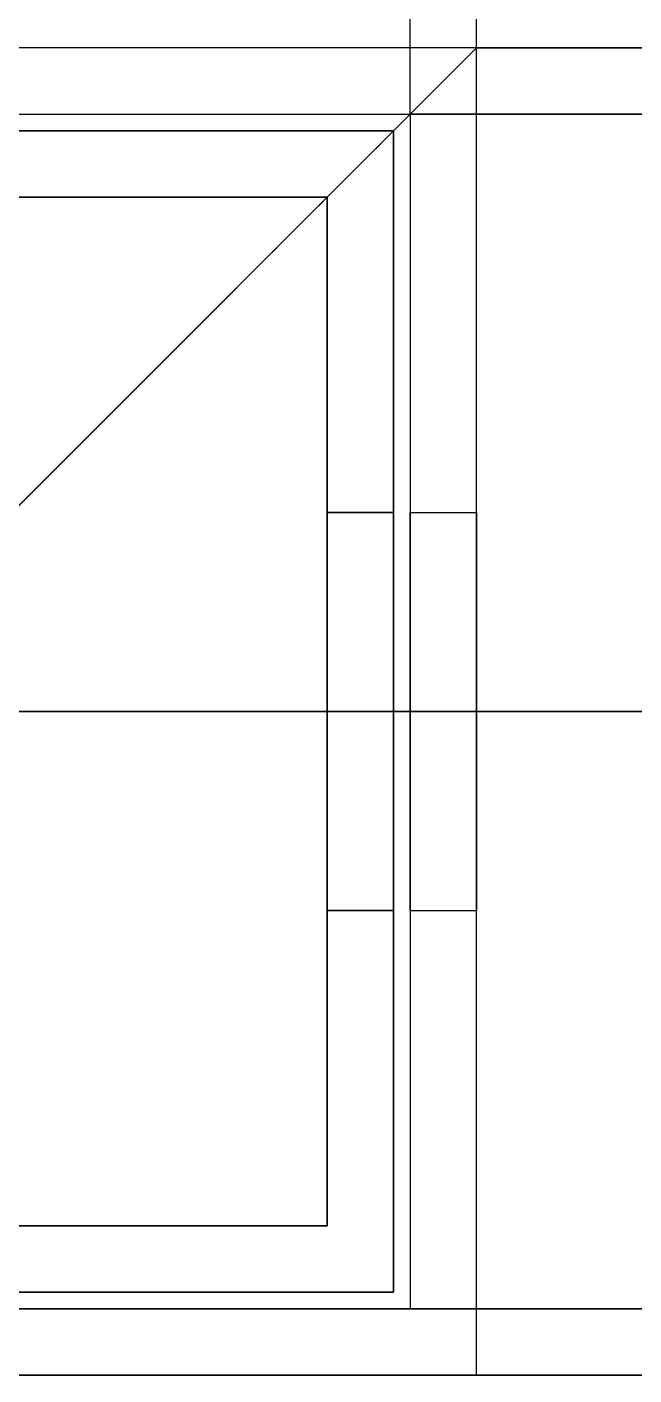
# Model space of a CAD drawing. Header units: millimetres. Extents: x -5956 to -4640, y -5088 to -3772.
# Drawn here: x -5929.66 to -5911.36, y -5087.89 to -5047.26 of the extents above; entities that cross this region are included whole.
import ezdxf

# ---------------------------------------------------------------- set-up
doc = ezdxf.new("R2010")
doc.units = ezdxf.units.MM
doc.header["$MEASUREMENT"] = 0
doc.layers.add('staal', color=5, linetype='Continuous', true_color=0x0000ff)

msp = doc.modelspace()

# ---------------------------------------------------------------- linework, layer by layer
at = {"layer": 'staal'}
for p, q in [((-5956.11, -5087.894, 1621.01), (-5916.11, -5047.894, 1621.01)), ((-5916.11, -5047.894, 1646.01), (-5918.11, -5049.894, 1646.01)), ((-5920.61, -5061.894, 1490.51), (-5918.61, -5061.894, 1490.51)), ((-5920.61, -5061.894, 1565.51), (-5918.61, -5061.894, 1565.51)), ((-5920.61, -5061.894, 1791.51), (-5918.61, -5061.894, 1791.51)), ((-5920.61, -5061.894, 1716.51), (-5918.61, -5061.894, 1716.51)), ((-5918.61, -5061.894, -254.313), (-5920.61, -5061.894, -254.313)), ((-5918.61, -5061.894, -329.313), (-5920.61, -5061.894, -329.313)), ((-5918.11, -5061.894, 1145.5), (-5916.11, -5061.894, 1145.5)), ((-5918.11, -5061.894, 1220.5), (-5916.11, -5061.894, 1220.5)), ((-5918.11, -5061.894, 995.5), (-5916.11, -5061.894, 995.5)), ((-5918.11, -5061.894, 1070.5), (-5916.11, -5061.894, 1070.5)), ((-5918.11, -5061.894, 845.5), (-5916.11, -5061.894, 845.5)), ((-5918.11, -5061.894, 920.5), (-5916.11, -5061.894, 920.5)), ((-5918.11, -5061.894, 770.5), (-5916.11, -5061.894, 770.5)), ((-5918.11, -5061.894, 695.5), (-5916.11, -5061.894, 695.5)), ((-5918.11, -5061.894, 95.5), (-5916.11, -5061.894, 95.5)), ((-5918.11, -5061.894, 170.5), (-5916.11, -5061.894, 170.5)), ((-5918.11, -5061.894, 320.5), (-5916.11, -5061.894, 320.5)), ((-5918.11, -5061.894, 245.5), (-5916.11, -5061.894, 245.5)), ((-5918.11, -5061.894, 470.5), (-5916.11, -5061.894, 470.5)), ((-5918.11, -5061.894, 395.5), (-5916.11, -5061.894, 395.5)), ((-5918.11, -5061.894, 620.5), (-5916.11, -5061.894, 620.5)), ((-5918.11, -5061.894, 545.5), (-5916.11, -5061.894, 545.5)), ((-5920.61, -5067.894, 1621.01), (-5918.61, -5067.894, 1621.01)), ((-5920.61, -5067.894, 1453.01), (-5918.61, -5067.894, 1453.01)), ((-5920.61, -5067.894, 1484.51), (-5918.61, -5067.894, 1484.51)), ((-5920.61, -5067.894, 1496.51), (-5918.61, -5067.894, 1496.51)), ((-5920.61, -5067.894, 1559.51), (-5918.61, -5067.894, 1559.51)), ((-5920.61, -5067.894, 1571.51), (-5918.61, -5067.894, 1571.51)), ((-5920.61, -5067.894, 1661.01), (-5918.61, -5067.894, 1661.01)), ((-5920.61, -5067.894, 1829.01), (-5918.61, -5067.894, 1829.01)), ((-5920.61, -5067.894, 1797.51), (-5918.61, -5067.894, 1797.51)), ((-5920.61, -5067.894, 1785.51), (-5918.61, -5067.894, 1785.51)), ((-5920.61, -5067.894, 1722.51), (-5918.61, -5067.894, 1722.51)), ((-5920.61, -5067.894, 1710.51), (-5918.61, -5067.894, 1710.51)), ((-5918.61, -5067.894, -384.813), (-5920.61, -5067.894, -384.813)), ((-5918.61, -5067.894, -216.813), (-5920.61, -5067.894, -216.813)), ((-5918.61, -5067.894, -248.313), (-5920.61, -5067.894, -248.313)), ((-5918.61, -5067.894, -260.313), (-5920.61, -5067.894, -260.313)), ((-5918.61, -5067.894, -323.313), (-5920.61, -5067.894, -323.313)), ((-5918.61, -5067.894, -335.313), (-5920.61, -5067.894, -335.313)), ((-5916.11, -5067.894, 40), (-5918.11, -5067.894, 40)), ((-5916.11, -5067.894, 1276), (-5918.11, -5067.894, 1276)), ((-5918.11, -5067.894, 1139.5), (-5916.11, -5067.894, 1139.5)), ((-5918.11, -5067.894, 1151.5), (-5916.11, -5067.894, 1151.5)), ((-5918.11, -5067.894, 1214.5), (-5916.11, -5067.894, 1214.5)), ((-5918.11, -5067.894, 1226.5), (-5916.11, -5067.894, 1226.5)), ((-5918.11, -5067.894, 989.5), (-5916.11, -5067.894, 989.5)), ((-5918.11, -5067.894, 1001.5), (-5916.11, -5067.894, 1001.5)), ((-5918.11, -5067.894, 1064.5), (-5916.11, -5067.894, 1064.5)), ((-5918.11, -5067.894, 1076.5), (-5916.11, -5067.894, 1076.5)), ((-5918.11, -5067.894, 839.5), (-5916.11, -5067.894, 839.5)), ((-5918.11, -5067.894, 851.5), (-5916.11, -5067.894, 851.5)), ((-5918.11, -5067.894, 914.5), (-5916.11, -5067.894, 914.5)), ((-5918.11, -5067.894, 926.5), (-5916.11, -5067.894, 926.5)), ((-5918.11, -5067.894, 764.5), (-5916.11, -5067.894, 764.5)), ((-5918.11, -5067.894, 776.5), (-5916.11, -5067.894, 776.5)), ((-5918.11, -5067.894, 689.5), (-5916.11, -5067.894, 689.5)), ((-5918.11, -5067.894, 701.5), (-5916.11, -5067.894, 701.5)), ((-5918.11, -5067.894, 89.5), (-5916.11, -5067.894, 89.5)), ((-5918.11, -5067.894, 101.5), (-5916.11, -5067.894, 101.5)), ((-5918.11, -5067.894, 164.5), (-5916.11, -5067.894, 164.5)), ((-5918.11, -5067.894, 176.5), (-5916.11, -5067.894, 176.5)), ((-5918.11, -5067.894, 314.5), (-5916.11, -5067.894, 314.5)), ((-5918.11, -5067.894, 326.5), (-5916.11, -5067.894, 326.5)), ((-5918.11, -5067.894, 239.5), (-5916.11, -5067.894, 239.5)), ((-5918.11, -5067.894, 251.5), (-5916.11, -5067.894, 251.5)), ((-5918.11, -5067.894, 464.5), (-5916.11, -5067.894, 464.5)), ((-5918.11, -5067.894, 476.5), (-5916.11, -5067.894, 476.5)), ((-5918.11, -5067.894, 389.5), (-5916.11, -5067.894, 389.5)), ((-5918.11, -5067.894, 401.5), (-5916.11, -5067.894, 401.5)), ((-5918.11, -5067.894, 614.5), (-5916.11, -5067.894, 614.5)), ((-5918.11, -5067.894, 626.5), (-5916.11, -5067.894, 626.5)), ((-5918.11, -5067.894, 539.5), (-5916.11, -5067.894, 539.5)), ((-5918.11, -5067.894, 551.5), (-5916.11, -5067.894, 551.5)), ((-5920.61, -5073.894, 1490.51), (-5918.61, -5073.894, 1490.51)), ((-5920.61, -5073.894, 1565.51), (-5918.61, -5073.894, 1565.51)), ((-5920.61, -5073.894, 1791.51), (-5918.61, -5073.894, 1791.51)), ((-5920.61, -5073.894, 1716.51), (-5918.61, -5073.894, 1716.51)), ((-5918.61, -5073.894, -254.313), (-5920.61, -5073.894, -254.313)), ((-5918.61, -5073.894, -329.313), (-5920.61, -5073.894, -329.313)), ((-5918.11, -5073.894, 1145.5), (-5916.11, -5073.894, 1145.5)), ((-5918.11, -5073.894, 1220.5), (-5916.11, -5073.894, 1220.5)), ((-5918.11, -5073.894, 995.5), (-5916.11, -5073.894, 995.5)), ((-5918.11, -5073.894, 1070.5), (-5916.11, -5073.894, 1070.5)), ((-5918.11, -5073.894, 845.5), (-5916.11, -5073.894, 845.5)), ((-5918.11, -5073.894, 920.5), (-5916.11, -5073.894, 920.5)), ((-5918.11, -5073.894, 770.5), (-5916.11, -5073.894, 770.5)), ((-5918.11, -5073.894, 695.5), (-5916.11, -5073.894, 695.5)), ((-5918.11, -5073.894, 95.5), (-5916.11, -5073.894, 95.5)), ((-5918.11, -5073.894, 170.5), (-5916.11, -5073.894, 170.5)), ((-5918.11, -5073.894, 320.5), (-5916.11, -5073.894, 320.5)), ((-5918.11, -5073.894, 245.5), (-5916.11, -5073.894, 245.5)), ((-5918.11, -5073.894, 470.5), (-5916.11, -5073.894, 470.5)), ((-5918.11, -5073.894, 395.5), (-5916.11, -5073.894, 395.5)), ((-5918.11, -5073.894, 620.5), (-5916.11, -5073.894, 620.5)), ((-5918.11, -5073.894, 545.5), (-5916.11, -5073.894, 545.5))]:
    msp.add_line(p, q, dxfattribs=at)
for points in [[(-4640.11, -5087.894), (-5956.11, -5087.894), (-5956.11, -3771.894), (-4640.11, -3771.894)], [(-4680.11, -5047.894), (-5916.11, -5047.894), (-5916.11, -3811.894), (-4680.11, -3811.894)]]:
    msp.add_lwpolyline(points, close=True, dxfattribs=at)
at = {"layer": 'staal', "extrusion": (0, 1, 0)}
for points in [[(5916.11, -424.813), (5956.11, -424.813), (5956.11, -384.813), (5916.11, -384.813)], [(5918.11, -422.813), (5954.11, -422.813), (5954.11, -386.813), (5918.11, -386.813)]]:
    msp.add_lwpolyline(points, close=True, dxfattribs=at)
at = {"layer": 'staal'}
for points in [[(-5918.11, -5049.894, 1659.01), (-5918.11, -4429.894, 1659.01), (-5918.11, -3809.894, 1659.01)], [(-5918.11, -5049.894, 1623.01), (-5918.11, -4429.894, 1623.01), (-5918.11, -3809.894, 1623.01)], [(-5918.11, -5049.894, -386.813), (-5918.11, -4429.894, -386.813), (-5918.11, -3809.894, -386.813)], [(-5918.11, -5049.894, -422.813), (-5918.11, -4429.894, -422.813), (-5918.11, -3809.894, -422.813)], [(-5916.11, -5047.894, 1621.01), (-5916.11, -4429.894, 1621.01), (-5916.11, -3811.894, 1621.01)], [(-5916.11, -5047.894, 1661.01), (-5916.11, -4429.894, 1661.01), (-5916.11, -3811.894, 1661.01)], [(-5916.11, -5047.894, -424.813), (-5916.11, -4429.894, -424.813), (-5916.11, -3811.894, -424.813)], [(-5916.11, -5047.894, -384.813), (-5916.11, -4429.894, -384.813), (-5916.11, -3811.894, -384.813)], [(-5918.11, -5049.894, 1641.01), (-5918.11, -5024.144, 1641.01), (-5918.11, -4998.394, 1641.01)], [(-5918.11, -5049.894, -404.813), (-5918.11, -5024.144, -404.813), (-5918.11, -4998.394, -404.813)], [(-5916.11, -5047.894, 1641.01), (-5916.11, -5023.144, 1641.01), (-5916.11, -4998.394, 1641.01)], [(-5916.11, -5047.894, -404.813), (-5916.11, -5023.144, -404.813), (-5916.11, -4998.394, -404.813)], [(-5956.11, -5087.894, 1661.01), (-5936.11, -5067.894, 1661.01), (-5916.11, -5047.894, 1661.01)], [(-5956.11, -5087.894, 1621.01), (-5936.11, -5067.894, 1621.01), (-5916.11, -5047.894, 1621.01)], [(-5916.11, -5047.894, 1661.01), (-5936.11, -5067.894, 1661.01), (-5956.11, -5087.894, 1661.01)], [(-5956.11, -5087.894, -424.813), (-5936.11, -5067.894, -424.813), (-5916.11, -5047.894, -424.813)], [(-5916.11, -5047.894, -384.813), (-5936.11, -5067.894, -384.813), (-5956.11, -5087.894, -384.813)], [(-5956.11, -5087.894, -424.813), (-5936.11, -5067.894, -424.813), (-5916.11, -5047.894, -424.813)], [(-5916.11, -5047.894, -384.813), (-5936.11, -5067.894, -384.813), (-5956.11, -5087.894, -384.813)], [(-5916.11, -5047.894, 40), (-5936.11, -5047.894, 40), (-5956.11, -5047.894, 40)], [(-5916.11, -5047.894, 1276), (-5936.11, -5047.894, 1276), (-5956.11, -5047.894, 1276)], [(-5916.11, -5047.894, 658), (-5936.11, -5047.894, 658), (-5956.11, -5047.894, 658)], [(-5918.11, -5049.894, 1646.01), (-5917.11, -5048.894, 1646.01), (-5916.11, -5047.894, 1646.01)], [(-5918.11, -5049.894, -399.813), (-5917.11, -5048.894, -399.813), (-5916.11, -5047.894, -399.813)], [(-5918.11, -5049.894, -399.813), (-5917.11, -5048.894, -399.813), (-5916.11, -5047.894, -399.813)], [(-5916.11, -5047.894, 1621.01), (-5916.11, -5047.894, 1641.01), (-5916.11, -5047.894, 1661.01)], [(-4680.11, -5047.894, 1621.01), (-5298.11, -5047.894, 1621.01), (-5916.11, -5047.894, 1621.01)], [(-4680.11, -5047.894, 1661.01), (-5298.11, -5047.894, 1661.01), (-5916.11, -5047.894, 1661.01)], [(-5866.61, -5047.894, 1641.01), (-5891.36, -5047.894, 1641.01), (-5916.11, -5047.894, 1641.01)], [(-5916.11, -5047.894, 1621.01), (-5916.11, -5047.894, 1641.01), (-5916.11, -5047.894, 1661.01)], [(-5916.11, -5047.894, -424.813), (-5916.11, -5047.894, -404.813), (-5916.11, -5047.894, -384.813)], [(-5916.11, -5047.894, -424.813), (-5298.11, -5047.894, -424.813), (-4680.11, -5047.894, -424.813)], [(-5916.11, -5047.894, -384.813), (-5298.11, -5047.894, -384.813), (-4680.11, -5047.894, -384.813)], [(-5916.11, -5047.894, -404.813), (-5891.36, -5047.894, -404.813), (-5866.61, -5047.894, -404.813)], [(-5916.11, -5047.894, -424.813), (-5916.11, -5047.894, -404.813), (-5916.11, -5047.894, -384.813)], [(-5916.11, -5047.894, 40), (-5916.11, -5047.894, 658), (-5916.11, -5047.894, 1276)], [(-5916.11, -5087.894, 40), (-5916.11, -5067.894, 40), (-5916.11, -5047.894, 40)], [(-5916.11, -5087.894, 1276), (-5916.11, -5067.894, 1276), (-5916.11, -5047.894, 1276)], [(-5916.11, -5087.894, 658), (-5916.11, -5067.894, 658), (-5916.11, -5047.894, 658)], [(-5918.11, -5049.894, 1659.01), (-5936.11, -5067.894, 1659.01), (-5954.11, -5085.894, 1659.01)], [(-5954.11, -5085.894, 1623.01), (-5936.11, -5067.894, 1623.01), (-5918.11, -5049.894, 1623.01)], [(-5954.11, -5085.894, 1659.01), (-5936.11, -5067.894, 1659.01), (-5918.11, -5049.894, 1659.01)], [(-5918.11, -5049.894, 1623.01), (-5936.11, -5067.894, 1623.01), (-5954.11, -5085.894, 1623.01)], [(-5954.11, -5085.894, -386.813), (-5936.11, -5067.894, -386.813), (-5918.11, -5049.894, -386.813)], [(-5918.11, -5049.894, -422.813), (-5936.11, -5067.894, -422.813), (-5954.11, -5085.894, -422.813)], [(-5954.11, -5085.894, -386.813), (-5936.11, -5067.894, -386.813), (-5918.11, -5049.894, -386.813)], [(-5918.11, -5049.894, -422.813), (-5936.11, -5067.894, -422.813), (-5954.11, -5085.894, -422.813)], [(-5954.11, -5049.894, 40), (-5936.11, -5049.894, 40), (-5918.11, -5049.894, 40)], [(-5954.11, -5049.894, 1276), (-5936.11, -5049.894, 1276), (-5918.11, -5049.894, 1276)], [(-5954.11, -5049.894, 658), (-5936.11, -5049.894, 658), (-5918.11, -5049.894, 658)], [(-5918.11, -5049.894, 1623.01), (-5918.11, -5049.894, 1641.01), (-5918.11, -5049.894, 1659.01)], [(-4678.11, -5049.894, 1659.01), (-5298.11, -5049.894, 1659.01), (-5918.11, -5049.894, 1659.01)], [(-4678.11, -5049.894, 1623.01), (-5298.11, -5049.894, 1623.01), (-5918.11, -5049.894, 1623.01)], [(-5866.61, -5049.894, 1641.01), (-5892.36, -5049.894, 1641.01), (-5918.11, -5049.894, 1641.01)], [(-5918.11, -5049.894, 1659.01), (-5918.11, -5049.894, 1641.01), (-5918.11, -5049.894, 1623.01)], [(-5918.11, -5049.894, -386.813), (-5918.11, -5049.894, -404.813), (-5918.11, -5049.894, -422.813)], [(-5918.11, -5049.894, -386.813), (-5298.11, -5049.894, -386.813), (-4678.11, -5049.894, -386.813)], [(-5918.11, -5049.894, -422.813), (-5298.11, -5049.894, -422.813), (-4678.11, -5049.894, -422.813)], [(-5918.11, -5049.894, -404.813), (-5892.36, -5049.894, -404.813), (-5866.61, -5049.894, -404.813)], [(-5918.11, -5049.894, -386.813), (-5918.11, -5049.894, -404.813), (-5918.11, -5049.894, -422.813)], [(-5918.11, -5049.894, 40), (-5918.11, -5067.894, 40), (-5918.11, -5085.894, 40)], [(-5918.11, -5049.894, 1276), (-5918.11, -5067.894, 1276), (-5918.11, -5085.894, 1276)], [(-5918.11, -5049.894, 40), (-5918.11, -5049.894, 658), (-5918.11, -5049.894, 1276)], [(-5918.11, -5049.894, 658), (-5918.11, -5067.894, 658), (-5918.11, -5085.894, 658)], [(-5953.61, -5050.394, 1621.01), (-5936.11, -5050.394, 1621.01), (-5918.61, -5050.394, 1621.01)], [(-5953.61, -5050.394, 1453.01), (-5936.11, -5050.394, 1453.01), (-5918.61, -5050.394, 1453.01)], [(-5953.61, -5050.394, 1537.01), (-5936.11, -5050.394, 1537.01), (-5918.61, -5050.394, 1537.01)], [(-5953.61, -5050.394, 1661.01), (-5936.11, -5050.394, 1661.01), (-5918.61, -5050.394, 1661.01)], [(-5953.61, -5050.394, 1829.01), (-5936.11, -5050.394, 1829.01), (-5918.61, -5050.394, 1829.01)], [(-5953.61, -5050.394, 1745.01), (-5936.11, -5050.394, 1745.01), (-5918.61, -5050.394, 1745.01)], [(-5918.61, -5050.394, -384.813), (-5936.11, -5050.394, -384.813), (-5953.61, -5050.394, -384.813)], [(-5918.61, -5050.394, -216.813), (-5936.11, -5050.394, -216.813), (-5953.61, -5050.394, -216.813)], [(-5918.61, -5050.394, -300.813), (-5936.11, -5050.394, -300.813), (-5953.61, -5050.394, -300.813)], [(-5918.61, -5050.394, 1621.01), (-5918.61, -5050.394, 1537.01), (-5918.61, -5050.394, 1453.01)], [(-5918.61, -5050.394, 1621.01), (-5918.61, -5067.894, 1621.01), (-5918.61, -5085.394, 1621.01)], [(-5918.61, -5050.394, 1453.01), (-5918.61, -5067.894, 1453.01), (-5918.61, -5085.394, 1453.01)], [(-5918.61, -5050.394, 1537.01), (-5918.61, -5067.894, 1537.01), (-5918.61, -5085.394, 1537.01)], [(-5918.61, -5050.394, 1661.01), (-5918.61, -5050.394, 1745.01), (-5918.61, -5050.394, 1829.01)], [(-5918.61, -5050.394, 1661.01), (-5918.61, -5067.894, 1661.01), (-5918.61, -5085.394, 1661.01)], [(-5918.61, -5050.394, 1829.01), (-5918.61, -5067.894, 1829.01), (-5918.61, -5085.394, 1829.01)], [(-5918.61, -5050.394, 1745.01), (-5918.61, -5067.894, 1745.01), (-5918.61, -5085.394, 1745.01)], [(-5918.61, -5050.394, -384.813), (-5918.61, -5050.394, -300.813), (-5918.61, -5050.394, -216.813)], [(-5918.61, -5085.394, -384.813), (-5918.61, -5067.894, -384.813), (-5918.61, -5050.394, -384.813)], [(-5918.61, -5085.394, -216.813), (-5918.61, -5067.894, -216.813), (-5918.61, -5050.394, -216.813)], [(-5918.61, -5085.394, -300.813), (-5918.61, -5067.894, -300.813), (-5918.61, -5050.394, -300.813)], [(-5920.61, -5052.394, 1621.01), (-5936.11, -5052.394, 1621.01), (-5951.61, -5052.394, 1621.01)], [(-5920.61, -5052.394, 1453.01), (-5936.11, -5052.394, 1453.01), (-5951.61, -5052.394, 1453.01)], [(-5920.61, -5052.394, 1537.01), (-5936.11, -5052.394, 1537.01), (-5951.61, -5052.394, 1537.01)], [(-5920.61, -5052.394, 1661.01), (-5936.11, -5052.394, 1661.01), (-5951.61, -5052.394, 1661.01)], [(-5920.61, -5052.394, 1829.01), (-5936.11, -5052.394, 1829.01), (-5951.61, -5052.394, 1829.01)], [(-5920.61, -5052.394, 1745.01), (-5936.11, -5052.394, 1745.01), (-5951.61, -5052.394, 1745.01)], [(-5951.61, -5052.394, -384.813), (-5936.11, -5052.394, -384.813), (-5920.61, -5052.394, -384.813)], [(-5951.61, -5052.394, -216.813), (-5936.11, -5052.394, -216.813), (-5920.61, -5052.394, -216.813)], [(-5951.61, -5052.394, -300.813), (-5936.11, -5052.394, -300.813), (-5920.61, -5052.394, -300.813)], [(-5920.61, -5083.394, 1621.01), (-5920.61, -5067.894, 1621.01), (-5920.61, -5052.394, 1621.01)], [(-5920.61, -5052.394, 1621.01), (-5920.61, -5052.394, 1537.01), (-5920.61, -5052.394, 1453.01)], [(-5920.61, -5083.394, 1453.01), (-5920.61, -5067.894, 1453.01), (-5920.61, -5052.394, 1453.01)], [(-5920.61, -5083.394, 1537.01), (-5920.61, -5067.894, 1537.01), (-5920.61, -5052.394, 1537.01)], [(-5920.61, -5083.394, 1661.01), (-5920.61, -5067.894, 1661.01), (-5920.61, -5052.394, 1661.01)], [(-5920.61, -5052.394, 1661.01), (-5920.61, -5052.394, 1745.01), (-5920.61, -5052.394, 1829.01)], [(-5920.61, -5083.394, 1829.01), (-5920.61, -5067.894, 1829.01), (-5920.61, -5052.394, 1829.01)], [(-5920.61, -5083.394, 1745.01), (-5920.61, -5067.894, 1745.01), (-5920.61, -5052.394, 1745.01)], [(-5920.61, -5052.394, -384.813), (-5920.61, -5067.894, -384.813), (-5920.61, -5083.394, -384.813)], [(-5920.61, -5052.394, -216.813), (-5920.61, -5067.894, -216.813), (-5920.61, -5083.394, -216.813)], [(-5920.61, -5052.394, -384.813), (-5920.61, -5052.394, -300.813), (-5920.61, -5052.394, -216.813)], [(-5920.61, -5052.394, -300.813), (-5920.61, -5067.894, -300.813), (-5920.61, -5083.394, -300.813)], [(-5865.61, -5067.894, 1661.01), (-5900.86, -5067.894, 1661.01), (-5936.11, -5067.894, 1661.01)], [(-5865.61, -5067.894, 1659.01), (-5900.86, -5067.894, 1659.01), (-5936.11, -5067.894, 1659.01)], [(-5865.61, -5067.894, 1623.01), (-5900.86, -5067.894, 1623.01), (-5936.11, -5067.894, 1623.01)], [(-5865.61, -5067.894, 1621.01), (-5900.86, -5067.894, 1621.01), (-5936.11, -5067.894, 1621.01)], [(-5936.11, -5067.894, -384.813), (-5900.86, -5067.894, -384.813), (-5865.61, -5067.894, -384.813)], [(-5936.11, -5067.894, -386.813), (-5900.86, -5067.894, -386.813), (-5865.61, -5067.894, -386.813)], [(-5936.11, -5067.894, -422.813), (-5900.86, -5067.894, -422.813), (-5865.61, -5067.894, -422.813)], [(-5936.11, -5067.894, -424.813), (-5900.86, -5067.894, -424.813), (-5865.61, -5067.894, -424.813)], [(-5920.61, -5067.894, 1621.01), (-5920.61, -5067.894, 1596.26), (-5920.61, -5067.894, 1571.51)], [(-5920.61, -5067.894, 1559.51), (-5920.61, -5067.894, 1528.01), (-5920.61, -5067.894, 1496.51)], [(-5920.61, -5067.894, 1484.51), (-5920.61, -5067.894, 1468.76), (-5920.61, -5067.894, 1453.01)], [(-5920.61, -5067.894, 1661.01), (-5920.61, -5067.894, 1685.76), (-5920.61, -5067.894, 1710.51)], [(-5920.61, -5067.894, 1722.51), (-5920.61, -5067.894, 1754.01), (-5920.61, -5067.894, 1785.51)], [(-5920.61, -5067.894, 1797.51), (-5920.61, -5067.894, 1813.26), (-5920.61, -5067.894, 1829.01)], [(-5920.61, -5067.894, -384.813), (-5920.61, -5067.894, -360.063), (-5920.61, -5067.894, -335.313)], [(-5920.61, -5067.894, -323.313), (-5920.61, -5067.894, -291.813), (-5920.61, -5067.894, -260.313)], [(-5920.61, -5067.894, -248.313), (-5920.61, -5067.894, -232.563), (-5920.61, -5067.894, -216.813)], [(-5918.61, -5067.894, 1621.01), (-5918.61, -5067.894, 1596.26), (-5918.61, -5067.894, 1571.51)], [(-5918.61, -5067.894, 1559.51), (-5918.61, -5067.894, 1528.01), (-5918.61, -5067.894, 1496.51)], [(-5918.61, -5067.894, 1484.51), (-5918.61, -5067.894, 1468.76), (-5918.61, -5067.894, 1453.01)], [(-5918.61, -5067.894, 1661.01), (-5918.61, -5067.894, 1685.76), (-5918.61, -5067.894, 1710.51)], [(-5918.61, -5067.894, 1722.51), (-5918.61, -5067.894, 1754.01), (-5918.61, -5067.894, 1785.51)], [(-5918.61, -5067.894, 1797.51), (-5918.61, -5067.894, 1813.26), (-5918.61, -5067.894, 1829.01)], [(-5918.61, -5067.894, -384.813), (-5918.61, -5067.894, -360.063), (-5918.61, -5067.894, -335.313)], [(-5918.61, -5067.894, -323.313), (-5918.61, -5067.894, -291.813), (-5918.61, -5067.894, -260.313)], [(-5918.61, -5067.894, -248.313), (-5918.61, -5067.894, -232.563), (-5918.61, -5067.894, -216.813)], [(-5918.11, -5067.894, 40), (-5918.11, -5067.894, 64.75), (-5918.11, -5067.894, 89.5)], [(-5918.11, -5067.894, 101.5), (-5918.11, -5067.894, 133), (-5918.11, -5067.894, 164.5)], [(-5918.11, -5067.894, 176.5), (-5918.11, -5067.894, 208), (-5918.11, -5067.894, 239.5)], [(-5918.11, -5067.894, 251.5), (-5918.11, -5067.894, 283), (-5918.11, -5067.894, 314.5)], [(-5918.11, -5067.894, 326.5), (-5918.11, -5067.894, 358), (-5918.11, -5067.894, 389.5)], [(-5918.11, -5067.894, 401.5), (-5918.11, -5067.894, 433), (-5918.11, -5067.894, 464.5)], [(-5918.11, -5067.894, 476.5), (-5918.11, -5067.894, 508), (-5918.11, -5067.894, 539.5)], [(-5918.11, -5067.894, 551.5), (-5918.11, -5067.894, 583), (-5918.11, -5067.894, 614.5)], [(-5918.11, -5067.894, 626.5), (-5918.11, -5067.894, 658), (-5918.11, -5067.894, 689.5)], [(-5918.11, -5067.894, 701.5), (-5918.11, -5067.894, 733), (-5918.11, -5067.894, 764.5)], [(-5918.11, -5067.894, 776.5), (-5918.11, -5067.894, 808), (-5918.11, -5067.894, 839.5)], [(-5918.11, -5067.894, 851.5), (-5918.11, -5067.894, 883), (-5918.11, -5067.894, 914.5)], [(-5918.11, -5067.894, 926.5), (-5918.11, -5067.894, 958), (-5918.11, -5067.894, 989.5)], [(-5918.11, -5067.894, 1001.5), (-5918.11, -5067.894, 1033), (-5918.11, -5067.894, 1064.5)], [(-5918.11, -5067.894, 1076.5), (-5918.11, -5067.894, 1108), (-5918.11, -5067.894, 1139.5)], [(-5918.11, -5067.894, 1151.5), (-5918.11, -5067.894, 1183), (-5918.11, -5067.894, 1214.5)], [(-5918.11, -5067.894, 1226.5), (-5918.11, -5067.894, 1251.25), (-5918.11, -5067.894, 1276)], [(-5916.11, -5067.894, 40), (-5916.11, -5067.894, 64.75), (-5916.11, -5067.894, 89.5)], [(-5916.11, -5067.894, 101.5), (-5916.11, -5067.894, 133), (-5916.11, -5067.894, 164.5)], [(-5916.11, -5067.894, 176.5), (-5916.11, -5067.894, 208), (-5916.11, -5067.894, 239.5)], [(-5916.11, -5067.894, 251.5), (-5916.11, -5067.894, 283), (-5916.11, -5067.894, 314.5)], [(-5916.11, -5067.894, 326.5), (-5916.11, -5067.894, 358), (-5916.11, -5067.894, 389.5)], [(-5916.11, -5067.894, 401.5), (-5916.11, -5067.894, 433), (-5916.11, -5067.894, 464.5)], [(-5916.11, -5067.894, 476.5), (-5916.11, -5067.894, 508), (-5916.11, -5067.894, 539.5)], [(-5916.11, -5067.894, 551.5), (-5916.11, -5067.894, 583), (-5916.11, -5067.894, 614.5)], [(-5916.11, -5067.894, 626.5), (-5916.11, -5067.894, 658), (-5916.11, -5067.894, 689.5)], [(-5916.11, -5067.894, 701.5), (-5916.11, -5067.894, 733), (-5916.11, -5067.894, 764.5)], [(-5916.11, -5067.894, 776.5), (-5916.11, -5067.894, 808), (-5916.11, -5067.894, 839.5)], [(-5916.11, -5067.894, 851.5), (-5916.11, -5067.894, 883), (-5916.11, -5067.894, 914.5)], [(-5916.11, -5067.894, 926.5), (-5916.11, -5067.894, 958), (-5916.11, -5067.894, 989.5)], [(-5916.11, -5067.894, 1001.5), (-5916.11, -5067.894, 1033), (-5916.11, -5067.894, 1064.5)], [(-5916.11, -5067.894, 1076.5), (-5916.11, -5067.894, 1108), (-5916.11, -5067.894, 1139.5)], [(-5916.11, -5067.894, 1151.5), (-5916.11, -5067.894, 1183), (-5916.11, -5067.894, 1214.5)], [(-5916.11, -5067.894, 1226.5), (-5916.11, -5067.894, 1251.25), (-5916.11, -5067.894, 1276)], [(-5951.61, -5083.394, 1621.01), (-5936.11, -5083.394, 1621.01), (-5920.61, -5083.394, 1621.01)], [(-5951.61, -5083.394, 1453.01), (-5936.11, -5083.394, 1453.01), (-5920.61, -5083.394, 1453.01)], [(-5951.61, -5083.394, 1537.01), (-5936.11, -5083.394, 1537.01), (-5920.61, -5083.394, 1537.01)], [(-5951.61, -5083.394, 1661.01), (-5936.11, -5083.394, 1661.01), (-5920.61, -5083.394, 1661.01)], [(-5951.61, -5083.394, 1829.01), (-5936.11, -5083.394, 1829.01), (-5920.61, -5083.394, 1829.01)], [(-5951.61, -5083.394, 1745.01), (-5936.11, -5083.394, 1745.01), (-5920.61, -5083.394, 1745.01)], [(-5920.61, -5083.394, -384.813), (-5936.11, -5083.394, -384.813), (-5951.61, -5083.394, -384.813)], [(-5920.61, -5083.394, -216.813), (-5936.11, -5083.394, -216.813), (-5951.61, -5083.394, -216.813)], [(-5920.61, -5083.394, -300.813), (-5936.11, -5083.394, -300.813), (-5951.61, -5083.394, -300.813)], [(-5920.61, -5083.394, 1621.01), (-5920.61, -5083.394, 1537.01), (-5920.61, -5083.394, 1453.01)], [(-5920.61, -5083.394, 1661.01), (-5920.61, -5083.394, 1745.01), (-5920.61, -5083.394, 1829.01)], [(-5920.61, -5083.394, -384.813), (-5920.61, -5083.394, -300.813), (-5920.61, -5083.394, -216.813)], [(-5918.61, -5085.394, 1621.01), (-5936.11, -5085.394, 1621.01), (-5953.61, -5085.394, 1621.01)], [(-5918.61, -5085.394, 1453.01), (-5936.11, -5085.394, 1453.01), (-5953.61, -5085.394, 1453.01)], [(-5918.61, -5085.394, 1537.01), (-5936.11, -5085.394, 1537.01), (-5953.61, -5085.394, 1537.01)], [(-5918.61, -5085.394, 1661.01), (-5936.11, -5085.394, 1661.01), (-5953.61, -5085.394, 1661.01)], [(-5918.61, -5085.394, 1829.01), (-5936.11, -5085.394, 1829.01), (-5953.61, -5085.394, 1829.01)], [(-5918.61, -5085.394, 1745.01), (-5936.11, -5085.394, 1745.01), (-5953.61, -5085.394, 1745.01)], [(-5953.61, -5085.394, -384.813), (-5936.11, -5085.394, -384.813), (-5918.61, -5085.394, -384.813)], [(-5953.61, -5085.394, -216.813), (-5936.11, -5085.394, -216.813), (-5918.61, -5085.394, -216.813)], [(-5953.61, -5085.394, -300.813), (-5936.11, -5085.394, -300.813), (-5918.61, -5085.394, -300.813)], [(-5918.61, -5085.394, 1621.01), (-5918.61, -5085.394, 1537.01), (-5918.61, -5085.394, 1453.01)], [(-5918.61, -5085.394, 1661.01), (-5918.61, -5085.394, 1745.01), (-5918.61, -5085.394, 1829.01)], [(-5918.61, -5085.394, -384.813), (-5918.61, -5085.394, -300.813), (-5918.61, -5085.394, -216.813)], [(-4642.11, -5085.894, 1659.01), (-5298.11, -5085.894, 1659.01), (-5954.11, -5085.894, 1659.01)], [(-4642.11, -5085.894, 1623.01), (-5298.11, -5085.894, 1623.01), (-5954.11, -5085.894, 1623.01)], [(-5866.61, -5085.894, 1641.01), (-5910.36, -5085.894, 1641.01), (-5954.11, -5085.894, 1641.01)], [(-5954.11, -5085.894, -386.813), (-5298.11, -5085.894, -386.813), (-4642.11, -5085.894, -386.813)], [(-5954.11, -5085.894, -422.813), (-5298.11, -5085.894, -422.813), (-4642.11, -5085.894, -422.813)], [(-5954.11, -5085.894, -404.813), (-5910.36, -5085.894, -404.813), (-5866.61, -5085.894, -404.813)], [(-5918.11, -5085.894, 40), (-5936.11, -5085.894, 40), (-5954.11, -5085.894, 40)], [(-5918.11, -5085.894, 1276), (-5936.11, -5085.894, 1276), (-5954.11, -5085.894, 1276)], [(-5918.11, -5085.894, 658), (-5936.11, -5085.894, 658), (-5954.11, -5085.894, 658)], [(-5918.11, -5085.894, 40), (-5918.11, -5085.894, 658), (-5918.11, -5085.894, 1276)], [(-4640.11, -5087.894, 1621.01), (-5298.11, -5087.894, 1621.01), (-5956.11, -5087.894, 1621.01)], [(-4640.11, -5087.894, 1661.01), (-5298.11, -5087.894, 1661.01), (-5956.11, -5087.894, 1661.01)], [(-5866.61, -5087.894, 1641.01), (-5911.36, -5087.894, 1641.01), (-5956.11, -5087.894, 1641.01)], [(-5956.11, -5087.894, -424.813), (-5298.11, -5087.894, -424.813), (-4640.11, -5087.894, -424.813)], [(-5956.11, -5087.894, -384.813), (-5298.11, -5087.894, -384.813), (-4640.11, -5087.894, -384.813)], [(-5956.11, -5087.894, -404.813), (-5911.36, -5087.894, -404.813), (-5866.61, -5087.894, -404.813)], [(-5956.11, -5087.894, 40), (-5936.11, -5087.894, 40), (-5916.11, -5087.894, 40)], [(-5956.11, -5087.894, 1276), (-5936.11, -5087.894, 1276), (-5916.11, -5087.894, 1276)], [(-5956.11, -5087.894, 658), (-5936.11, -5087.894, 658), (-5916.11, -5087.894, 658)], [(-5916.11, -5087.894, 40), (-5916.11, -5087.894, 658), (-5916.11, -5087.894, 1276)]]:
    msp.add_open_spline(points, degree=2, dxfattribs=at)
for points, weights, knots in [([(-5920.61, -5073.894, 1490.51), (-5920.61, -5073.894, 1484.51), (-5920.61, -5067.894, 1484.51), (-5920.61, -5061.894, 1484.51), (-5920.61, -5061.894, 1490.51), (-5920.61, -5061.894, 1496.51), (-5920.61, -5067.894, 1496.51), (-5920.61, -5073.894, 1496.51), (-5920.61, -5073.894, 1490.51)], [1, 0.707106781187, 1, 0.707106781187, 1, 0.707106781187, 1, 0.707106781187, 1], [0, 0, 0, 7.853982, 7.853982, 15.707963, 15.707963, 23.561945, 23.561945, 31.415927, 31.415927, 31.415927]), ([(-5920.61, -5073.894, 1565.51), (-5920.61, -5073.894, 1559.51), (-5920.61, -5067.894, 1559.51), (-5920.61, -5061.894, 1559.51), (-5920.61, -5061.894, 1565.51), (-5920.61, -5061.894, 1571.51), (-5920.61, -5067.894, 1571.51), (-5920.61, -5073.894, 1571.51), (-5920.61, -5073.894, 1565.51)], [1, 0.707106781187, 1, 0.707106781187, 1, 0.707106781187, 1, 0.707106781187, 1], [0, 0, 0, 7.853982, 7.853982, 15.707963, 15.707963, 23.561945, 23.561945, 31.415927, 31.415927, 31.415927]), ([(-5920.61, -5073.894, 1791.51), (-5920.61, -5073.894, 1797.51), (-5920.61, -5067.894, 1797.51), (-5920.61, -5061.894, 1797.51), (-5920.61, -5061.894, 1791.51), (-5920.61, -5061.894, 1785.51), (-5920.61, -5067.894, 1785.51), (-5920.61, -5073.894, 1785.51), (-5920.61, -5073.894, 1791.51)], [1, 0.707106781187, 1, 0.707106781187, 1, 0.707106781187, 1, 0.707106781187, 1], [0, 0, 0, 7.853982, 7.853982, 15.707963, 15.707963, 23.561945, 23.561945, 31.415927, 31.415927, 31.415927]), ([(-5920.61, -5073.894, 1716.51), (-5920.61, -5073.894, 1722.51), (-5920.61, -5067.894, 1722.51), (-5920.61, -5061.894, 1722.51), (-5920.61, -5061.894, 1716.51), (-5920.61, -5061.894, 1710.51), (-5920.61, -5067.894, 1710.51), (-5920.61, -5073.894, 1710.51), (-5920.61, -5073.894, 1716.51)], [1, 0.707106781187, 1, 0.707106781187, 1, 0.707106781187, 1, 0.707106781187, 1], [0, 0, 0, 7.853982, 7.853982, 15.707963, 15.707963, 23.561945, 23.561945, 31.415927, 31.415927, 31.415927]), ([(-5920.61, -5073.894, -254.313), (-5920.61, -5073.894, -260.313), (-5920.61, -5067.894, -260.313), (-5920.61, -5061.894, -260.313), (-5920.61, -5061.894, -254.313), (-5920.61, -5061.894, -248.313), (-5920.61, -5067.894, -248.313), (-5920.61, -5073.894, -248.313), (-5920.61, -5073.894, -254.313)], [1, 0.707106781187, 1, 0.707106781187, 1, 0.707106781187, 1, 0.707106781187, 1], [-31.415927, -31.415927, -31.415927, -23.561945, -23.561945, -15.707963, -15.707963, -7.853982, -7.853982, 0, 0, 0]), ([(-5920.61, -5073.894, -329.313), (-5920.61, -5073.894, -335.313), (-5920.61, -5067.894, -335.313), (-5920.61, -5061.894, -335.313), (-5920.61, -5061.894, -329.313), (-5920.61, -5061.894, -323.313), (-5920.61, -5067.894, -323.313), (-5920.61, -5073.894, -323.313), (-5920.61, -5073.894, -329.313)], [1, 0.707106781187, 1, 0.707106781187, 1, 0.707106781187, 1, 0.707106781187, 1], [-31.415927, -31.415927, -31.415927, -23.561945, -23.561945, -15.707963, -15.707963, -7.853982, -7.853982, 0, 0, 0]), ([(-5918.61, -5073.894, 1490.51), (-5918.61, -5073.894, 1496.51), (-5918.61, -5067.894, 1496.51), (-5918.61, -5061.894, 1496.51), (-5918.61, -5061.894, 1490.51), (-5918.61, -5061.894, 1484.51), (-5918.61, -5067.894, 1484.51), (-5918.61, -5073.894, 1484.51), (-5918.61, -5073.894, 1490.51)], [1, 0.707106781187, 1, 0.707106781187, 1, 0.707106781187, 1, 0.707106781187, 1], [-31.415927, -31.415927, -31.415927, -23.561945, -23.561945, -15.707963, -15.707963, -7.853982, -7.853982, 0, 0, 0]), ([(-5918.61, -5073.894, 1565.51), (-5918.61, -5073.894, 1571.51), (-5918.61, -5067.894, 1571.51), (-5918.61, -5061.894, 1571.51), (-5918.61, -5061.894, 1565.51), (-5918.61, -5061.894, 1559.51), (-5918.61, -5067.894, 1559.51), (-5918.61, -5073.894, 1559.51), (-5918.61, -5073.894, 1565.51)], [1, 0.707106781187, 1, 0.707106781187, 1, 0.707106781187, 1, 0.707106781187, 1], [-31.415927, -31.415927, -31.415927, -23.561945, -23.561945, -15.707963, -15.707963, -7.853982, -7.853982, 0, 0, 0]), ([(-5918.61, -5073.894, 1791.51), (-5918.61, -5073.894, 1785.51), (-5918.61, -5067.894, 1785.51), (-5918.61, -5061.894, 1785.51), (-5918.61, -5061.894, 1791.51), (-5918.61, -5061.894, 1797.51), (-5918.61, -5067.894, 1797.51), (-5918.61, -5073.894, 1797.51), (-5918.61, -5073.894, 1791.51)], [1, 0.707106781187, 1, 0.707106781187, 1, 0.707106781187, 1, 0.707106781187, 1], [-31.415927, -31.415927, -31.415927, -23.561945, -23.561945, -15.707963, -15.707963, -7.853982, -7.853982, 0, 0, 0]), ([(-5918.61, -5073.894, 1716.51), (-5918.61, -5073.894, 1710.51), (-5918.61, -5067.894, 1710.51), (-5918.61, -5061.894, 1710.51), (-5918.61, -5061.894, 1716.51), (-5918.61, -5061.894, 1722.51), (-5918.61, -5067.894, 1722.51), (-5918.61, -5073.894, 1722.51), (-5918.61, -5073.894, 1716.51)], [1, 0.707106781187, 1, 0.707106781187, 1, 0.707106781187, 1, 0.707106781187, 1], [-31.415927, -31.415927, -31.415927, -23.561945, -23.561945, -15.707963, -15.707963, -7.853982, -7.853982, 0, 0, 0]), ([(-5918.61, -5073.894, -254.313), (-5918.61, -5073.894, -248.313), (-5918.61, -5067.894, -248.313), (-5918.61, -5061.894, -248.313), (-5918.61, -5061.894, -254.313), (-5918.61, -5061.894, -260.313), (-5918.61, -5067.894, -260.313), (-5918.61, -5073.894, -260.313), (-5918.61, -5073.894, -254.313)], [1, 0.707106781187, 1, 0.707106781187, 1, 0.707106781187, 1, 0.707106851018, 0.999999860338], [0, 0, 0, 7.853982, 7.853982, 15.707964, 15.707964, 23.561946, 23.561946, 31.415927, 31.415927, 31.415927]), ([(-5918.61, -5073.894, -329.313), (-5918.61, -5073.894, -323.313), (-5918.61, -5067.894, -323.313), (-5918.61, -5061.894, -323.313), (-5918.61, -5061.894, -329.313), (-5918.61, -5061.894, -335.313), (-5918.61, -5067.894, -335.313), (-5918.61, -5073.894, -335.313), (-5918.61, -5073.894, -329.313)], [1, 0.707106781187, 1, 0.707106781187, 1, 0.707106781187, 1, 0.707106781187, 1], [0, 0, 0, 7.853982, 7.853982, 15.707963, 15.707963, 23.561945, 23.561945, 31.415927, 31.415927, 31.415927]), ([(-5918.11, -5073.894, 1145.5), (-5918.11, -5073.894, 1139.5), (-5918.11, -5067.894, 1139.5), (-5918.11, -5061.894, 1139.5), (-5918.11, -5061.894, 1145.5), (-5918.11, -5061.894, 1151.5), (-5918.11, -5067.894, 1151.5), (-5918.11, -5073.894, 1151.5), (-5918.11, -5073.894, 1145.5)], [1, 0.707106781187, 1, 0.707106781187, 1, 0.707106781187, 1, 0.707106781187, 1], [-31.415927, -31.415927, -31.415927, -23.561945, -23.561945, -15.707963, -15.707963, -7.853982, -7.853982, 0, 0, 0]), ([(-5918.11, -5073.894, 1220.5), (-5918.11, -5073.894, 1214.5), (-5918.11, -5067.894, 1214.5), (-5918.11, -5061.894, 1214.5), (-5918.11, -5061.894, 1220.5), (-5918.11, -5061.894, 1226.5), (-5918.11, -5067.894, 1226.5), (-5918.11, -5073.894, 1226.5), (-5918.11, -5073.894, 1220.5)], [1, 0.707106781187, 1, 0.707106781187, 1, 0.707106781187, 1, 0.707106781187, 1], [-31.415927, -31.415927, -31.415927, -23.561945, -23.561945, -15.707963, -15.707963, -7.853982, -7.853982, 0, 0, 0]), ([(-5918.11, -5073.894, 995.5), (-5918.11, -5073.894, 989.5), (-5918.11, -5067.894, 989.5), (-5918.11, -5061.894, 989.5), (-5918.11, -5061.894, 995.5), (-5918.11, -5061.894, 1001.5), (-5918.11, -5067.894, 1001.5), (-5918.11, -5073.894, 1001.5), (-5918.11, -5073.894, 995.5)], [1, 0.707106781187, 1, 0.707106781187, 1, 0.707106781187, 1, 0.707106781187, 1], [-31.415927, -31.415927, -31.415927, -23.561945, -23.561945, -15.707963, -15.707963, -7.853982, -7.853982, 0, 0, 0]), ([(-5918.11, -5073.894, 1070.5), (-5918.11, -5073.894, 1064.5), (-5918.11, -5067.894, 1064.5), (-5918.11, -5061.894, 1064.5), (-5918.11, -5061.894, 1070.5), (-5918.11, -5061.894, 1076.5), (-5918.11, -5067.894, 1076.5), (-5918.11, -5073.894, 1076.5), (-5918.11, -5073.894, 1070.5)], [1, 0.707106781187, 1, 0.707106781187, 1, 0.707106781187, 1, 0.707106781187, 1], [-31.415927, -31.415927, -31.415927, -23.561945, -23.561945, -15.707963, -15.707963, -7.853982, -7.853982, 0, 0, 0]), ([(-5918.11, -5073.894, 845.5), (-5918.11, -5073.894, 839.5), (-5918.11, -5067.894, 839.5), (-5918.11, -5061.894, 839.5), (-5918.11, -5061.894, 845.5), (-5918.11, -5061.894, 851.5), (-5918.11, -5067.894, 851.5), (-5918.11, -5073.894, 851.5), (-5918.11, -5073.894, 845.5)], [1, 0.707106781187, 1, 0.707106781187, 1, 0.707106781187, 1, 0.707106781187, 1], [-31.415927, -31.415927, -31.415927, -23.561945, -23.561945, -15.707963, -15.707963, -7.853982, -7.853982, 0, 0, 0]), ([(-5918.11, -5073.894, 920.5), (-5918.11, -5073.894, 914.5), (-5918.11, -5067.894, 914.5), (-5918.11, -5061.894, 914.5), (-5918.11, -5061.894, 920.5), (-5918.11, -5061.894, 926.5), (-5918.11, -5067.894, 926.5), (-5918.11, -5073.894, 926.5), (-5918.11, -5073.894, 920.5)], [1, 0.707106781187, 1, 0.707106781187, 1, 0.707106781187, 1, 0.707106781187, 1], [-31.415927, -31.415927, -31.415927, -23.561945, -23.561945, -15.707963, -15.707963, -7.853982, -7.853982, 0, 0, 0]), ([(-5918.11, -5073.894, 770.5), (-5918.11, -5073.894, 764.5), (-5918.11, -5067.894, 764.5), (-5918.11, -5061.894, 764.5), (-5918.11, -5061.894, 770.5), (-5918.11, -5061.894, 776.5), (-5918.11, -5067.894, 776.5), (-5918.11, -5073.894, 776.5), (-5918.11, -5073.894, 770.5)], [1, 0.707106781187, 1, 0.707106781187, 1, 0.707106781187, 1, 0.707106781187, 1], [-31.415927, -31.415927, -31.415927, -23.561945, -23.561945, -15.707963, -15.707963, -7.853982, -7.853982, 0, 0, 0]), ([(-5918.11, -5073.894, 695.5), (-5918.11, -5073.894, 689.5), (-5918.11, -5067.894, 689.5), (-5918.11, -5061.894, 689.5), (-5918.11, -5061.894, 695.5), (-5918.11, -5061.894, 701.5), (-5918.11, -5067.894, 701.5), (-5918.11, -5073.894, 701.5), (-5918.11, -5073.894, 695.5)], [1, 0.707106781187, 1, 0.707106781187, 1, 0.707106781187, 1, 0.707106781187, 1], [-31.415927, -31.415927, -31.415927, -23.561945, -23.561945, -15.707963, -15.707963, -7.853982, -7.853982, 0, 0, 0]), ([(-5918.11, -5073.894, 95.5), (-5918.11, -5073.894, 89.5), (-5918.11, -5067.894, 89.5), (-5918.11, -5061.894, 89.5), (-5918.11, -5061.894, 95.5), (-5918.11, -5061.894, 101.5), (-5918.11, -5067.894, 101.5), (-5918.11, -5073.894, 101.5), (-5918.11, -5073.894, 95.5)], [1, 0.707106781187, 1, 0.707106781187, 1, 0.707106781187, 1, 0.707106781187, 1], [-31.415927, -31.415927, -31.415927, -23.561945, -23.561945, -15.707963, -15.707963, -7.853982, -7.853982, 0, 0, 0]), ([(-5918.11, -5073.894, 170.5), (-5918.11, -5073.894, 164.5), (-5918.11, -5067.894, 164.5), (-5918.11, -5061.894, 164.5), (-5918.11, -5061.894, 170.5), (-5918.11, -5061.894, 176.5), (-5918.11, -5067.894, 176.5), (-5918.11, -5073.894, 176.5), (-5918.11, -5073.894, 170.5)], [1, 0.707106781187, 1, 0.707106781187, 1, 0.707106781187, 1, 0.707106781187, 1], [-31.415927, -31.415927, -31.415927, -23.561945, -23.561945, -15.707963, -15.707963, -7.853982, -7.853982, 0, 0, 0]), ([(-5918.11, -5073.894, 320.5), (-5918.11, -5073.894, 314.5), (-5918.11, -5067.894, 314.5), (-5918.11, -5061.894, 314.5), (-5918.11, -5061.894, 320.5), (-5918.11, -5061.894, 326.5), (-5918.11, -5067.894, 326.5), (-5918.11, -5073.894, 326.5), (-5918.11, -5073.894, 320.5)], [1, 0.707106781187, 1, 0.707106781187, 1, 0.707106781187, 1, 0.707106781187, 1], [-31.415927, -31.415927, -31.415927, -23.561945, -23.561945, -15.707963, -15.707963, -7.853982, -7.853982, 0, 0, 0]), ([(-5918.11, -5073.894, 245.5), (-5918.11, -5073.894, 239.5), (-5918.11, -5067.894, 239.5), (-5918.11, -5061.894, 239.5), (-5918.11, -5061.894, 245.5), (-5918.11, -5061.894, 251.5), (-5918.11, -5067.894, 251.5), (-5918.11, -5073.894, 251.5), (-5918.11, -5073.894, 245.5)], [1, 0.707106781187, 1, 0.707106781187, 1, 0.707106781187, 1, 0.707106781187, 1], [-31.415927, -31.415927, -31.415927, -23.561945, -23.561945, -15.707963, -15.707963, -7.853982, -7.853982, 0, 0, 0]), ([(-5918.11, -5073.894, 470.5), (-5918.11, -5073.894, 464.5), (-5918.11, -5067.894, 464.5), (-5918.11, -5061.894, 464.5), (-5918.11, -5061.894, 470.5), (-5918.11, -5061.894, 476.5), (-5918.11, -5067.894, 476.5), (-5918.11, -5073.894, 476.5), (-5918.11, -5073.894, 470.5)], [1, 0.707106781187, 1, 0.707106781187, 1, 0.707106781187, 1, 0.707106781187, 1], [-31.415927, -31.415927, -31.415927, -23.561945, -23.561945, -15.707963, -15.707963, -7.853982, -7.853982, 0, 0, 0]), ([(-5918.11, -5073.894, 395.5), (-5918.11, -5073.894, 389.5), (-5918.11, -5067.894, 389.5), (-5918.11, -5061.894, 389.5), (-5918.11, -5061.894, 395.5), (-5918.11, -5061.894, 401.5), (-5918.11, -5067.894, 401.5), (-5918.11, -5073.894, 401.5), (-5918.11, -5073.894, 395.5)], [1, 0.707106781187, 1, 0.707106781187, 1, 0.707106781187, 1, 0.707106781187, 1], [-31.415927, -31.415927, -31.415927, -23.561945, -23.561945, -15.707963, -15.707963, -7.853982, -7.853982, 0, 0, 0]), ([(-5918.11, -5073.894, 620.5), (-5918.11, -5073.894, 614.5), (-5918.11, -5067.894, 614.5), (-5918.11, -5061.894, 614.5), (-5918.11, -5061.894, 620.5), (-5918.11, -5061.894, 626.5), (-5918.11, -5067.894, 626.5), (-5918.11, -5073.894, 626.5), (-5918.11, -5073.894, 620.5)], [1, 0.707106781187, 1, 0.707106781187, 1, 0.707106781187, 1, 0.707106781187, 1], [-31.415927, -31.415927, -31.415927, -23.561945, -23.561945, -15.707963, -15.707963, -7.853982, -7.853982, 0, 0, 0]), ([(-5918.11, -5073.894, 545.5), (-5918.11, -5073.894, 539.5), (-5918.11, -5067.894, 539.5), (-5918.11, -5061.894, 539.5), (-5918.11, -5061.894, 545.5), (-5918.11, -5061.894, 551.5), (-5918.11, -5067.894, 551.5), (-5918.11, -5073.894, 551.5), (-5918.11, -5073.894, 545.5)], [1, 0.707106781187, 1, 0.707106781187, 1, 0.707106781187, 1, 0.707106781187, 1], [-31.415927, -31.415927, -31.415927, -23.561945, -23.561945, -15.707963, -15.707963, -7.853982, -7.853982, 0, 0, 0]), ([(-5916.11, -5073.894, 1145.5), (-5916.11, -5073.894, 1151.5), (-5916.11, -5067.894, 1151.5), (-5916.11, -5061.894, 1151.5), (-5916.11, -5061.894, 1145.5), (-5916.11, -5061.894, 1139.5), (-5916.11, -5067.894, 1139.5), (-5916.11, -5073.894, 1139.5), (-5916.11, -5073.894, 1145.5)], [1, 0.707106781187, 1, 0.707106781187, 1, 0.707106781187, 1, 0.707106781187, 1], [0, 0, 0, 7.853982, 7.853982, 15.707963, 15.707963, 23.561945, 23.561945, 31.415927, 31.415927, 31.415927]), ([(-5916.11, -5073.894, 1220.5), (-5916.11, -5073.894, 1226.5), (-5916.11, -5067.894, 1226.5), (-5916.11, -5061.894, 1226.5), (-5916.11, -5061.894, 1220.5), (-5916.11, -5061.894, 1214.5), (-5916.11, -5067.894, 1214.5), (-5916.11, -5073.894, 1214.5), (-5916.11, -5073.894, 1220.5)], [1, 0.707106781187, 1, 0.707106781187, 1, 0.707106781187, 1, 0.707106781187, 1], [0, 0, 0, 7.853982, 7.853982, 15.707963, 15.707963, 23.561945, 23.561945, 31.415927, 31.415927, 31.415927]), ([(-5916.11, -5073.894, 995.5), (-5916.11, -5073.894, 1001.5), (-5916.11, -5067.894, 1001.5), (-5916.11, -5061.894, 1001.5), (-5916.11, -5061.894, 995.5), (-5916.11, -5061.894, 989.5), (-5916.11, -5067.894, 989.5), (-5916.11, -5073.894, 989.5), (-5916.11, -5073.894, 995.5)], [1, 0.707106781187, 1, 0.707106781187, 1, 0.707106781187, 1, 0.707106781187, 1], [0, 0, 0, 7.853982, 7.853982, 15.707963, 15.707963, 23.561945, 23.561945, 31.415927, 31.415927, 31.415927]), ([(-5916.11, -5073.894, 1070.5), (-5916.11, -5073.894, 1076.5), (-5916.11, -5067.894, 1076.5), (-5916.11, -5061.894, 1076.5), (-5916.11, -5061.894, 1070.5), (-5916.11, -5061.894, 1064.5), (-5916.11, -5067.894, 1064.5), (-5916.11, -5073.894, 1064.5), (-5916.11, -5073.894, 1070.5)], [1, 0.707106781187, 1, 0.707106781187, 1, 0.707106781187, 1, 0.707106781187, 1], [0, 0, 0, 7.853982, 7.853982, 15.707963, 15.707963, 23.561945, 23.561945, 31.415927, 31.415927, 31.415927]), ([(-5916.11, -5073.894, 845.5), (-5916.11, -5073.894, 851.5), (-5916.11, -5067.894, 851.5), (-5916.11, -5061.894, 851.5), (-5916.11, -5061.894, 845.5), (-5916.11, -5061.894, 839.5), (-5916.11, -5067.894, 839.5), (-5916.11, -5073.894, 839.5), (-5916.11, -5073.894, 845.5)], [0.999999860338, 0.707106851018, 1, 0.707106781187, 1, 0.707106781187, 1, 0.707106781187, 1], [0, 0, 0, 7.85398, 7.85398, 15.707962, 15.707962, 23.561944, 23.561944, 31.415927, 31.415927, 31.415927]), ([(-5916.11, -5073.894, 920.5), (-5916.11, -5073.894, 926.5), (-5916.11, -5067.894, 926.5), (-5916.11, -5061.894, 926.5), (-5916.11, -5061.894, 920.5), (-5916.11, -5061.894, 914.5), (-5916.11, -5067.894, 914.5), (-5916.11, -5073.894, 914.5), (-5916.11, -5073.894, 920.5)], [1, 0.707106781187, 1, 0.707106781187, 1, 0.707106781187, 1, 0.707106781187, 1], [0, 0, 0, 7.853982, 7.853982, 15.707963, 15.707963, 23.561945, 23.561945, 31.415927, 31.415927, 31.415927]), ([(-5916.11, -5073.894, 770.5), (-5916.11, -5073.894, 776.5), (-5916.11, -5067.894, 776.5), (-5916.11, -5061.894, 776.5), (-5916.11, -5061.894, 770.5), (-5916.11, -5061.894, 764.5), (-5916.11, -5067.894, 764.5), (-5916.11, -5073.894, 764.5), (-5916.11, -5073.894, 770.5)], [1, 0.707106781187, 1, 0.707106781187, 1, 0.707106781187, 1, 0.707106781187, 1], [0, 0, 0, 7.853982, 7.853982, 15.707963, 15.707963, 23.561945, 23.561945, 31.415927, 31.415927, 31.415927]), ([(-5916.11, -5073.894, 695.5), (-5916.11, -5073.894, 701.5), (-5916.11, -5067.894, 701.5), (-5916.11, -5061.894, 701.5), (-5916.11, -5061.894, 695.5), (-5916.11, -5061.894, 689.5), (-5916.11, -5067.894, 689.5), (-5916.11, -5073.894, 689.5), (-5916.11, -5073.894, 695.5)], [1, 0.707106781187, 1, 0.707106781187, 1, 0.707106781187, 1, 0.707106781187, 1], [0, 0, 0, 7.853982, 7.853982, 15.707963, 15.707963, 23.561945, 23.561945, 31.415927, 31.415927, 31.415927]), ([(-5916.11, -5073.894, 95.5), (-5916.11, -5073.894, 101.5), (-5916.11, -5067.894, 101.5), (-5916.11, -5061.894, 101.5), (-5916.11, -5061.894, 95.5), (-5916.11, -5061.894, 89.5), (-5916.11, -5067.894, 89.5), (-5916.11, -5073.894, 89.5), (-5916.11, -5073.894, 95.5)], [1, 0.707106781187, 1, 0.707106781187, 1, 0.707106781187, 1, 0.707106781187, 1], [0, 0, 0, 7.853982, 7.853982, 15.707963, 15.707963, 23.561945, 23.561945, 31.415927, 31.415927, 31.415927]), ([(-5916.11, -5073.894, 170.5), (-5916.11, -5073.894, 176.5), (-5916.11, -5067.894, 176.5), (-5916.11, -5061.894, 176.5), (-5916.11, -5061.894, 170.5), (-5916.11, -5061.894, 164.5), (-5916.11, -5067.894, 164.5), (-5916.11, -5073.894, 164.5), (-5916.11, -5073.894, 170.5)], [1, 0.707106781187, 1, 0.707106781187, 1, 0.707106781187, 1, 0.707106781187, 1], [0, 0, 0, 7.853982, 7.853982, 15.707963, 15.707963, 23.561945, 23.561945, 31.415927, 31.415927, 31.415927]), ([(-5916.11, -5073.894, 320.5), (-5916.11, -5073.894, 326.5), (-5916.11, -5067.894, 326.5), (-5916.11, -5061.894, 326.5), (-5916.11, -5061.894, 320.5), (-5916.11, -5061.894, 314.5), (-5916.11, -5067.894, 314.5), (-5916.11, -5073.894, 314.5), (-5916.11, -5073.894, 320.5)], [1, 0.707106781187, 1, 0.707106781187, 1, 0.707106781187, 1, 0.707106781187, 1], [0, 0, 0, 7.853982, 7.853982, 15.707963, 15.707963, 23.561945, 23.561945, 31.415927, 31.415927, 31.415927]), ([(-5916.11, -5073.894, 245.5), (-5916.11, -5073.894, 251.5), (-5916.11, -5067.894, 251.5), (-5916.11, -5061.894, 251.5), (-5916.11, -5061.894, 245.5), (-5916.11, -5061.894, 239.5), (-5916.11, -5067.894, 239.5), (-5916.11, -5073.894, 239.5), (-5916.11, -5073.894, 245.5)], [0.999999860338, 0.707106851018, 1, 0.707106781187, 1, 0.707106781187, 1, 0.707106781187, 1], [0, 0, 0, 7.85398, 7.85398, 15.707962, 15.707962, 23.561944, 23.561944, 31.415927, 31.415927, 31.415927]), ([(-5916.11, -5073.894, 470.5), (-5916.11, -5073.894, 476.5), (-5916.11, -5067.894, 476.5), (-5916.11, -5061.894, 476.5), (-5916.11, -5061.894, 470.5), (-5916.11, -5061.894, 464.5), (-5916.11, -5067.894, 464.5), (-5916.11, -5073.894, 464.5), (-5916.11, -5073.894, 470.5)], [0.999999860338, 0.707106851018, 1, 0.707106781187, 1, 0.707106781187, 1, 0.707106781187, 1], [0, 0, 0, 7.85398, 7.85398, 15.707962, 15.707962, 23.561944, 23.561944, 31.415927, 31.415927, 31.415927]), ([(-5916.11, -5073.894, 395.5), (-5916.11, -5073.894, 401.5), (-5916.11, -5067.894, 401.5), (-5916.11, -5061.894, 401.5), (-5916.11, -5061.894, 395.5), (-5916.11, -5061.894, 389.5), (-5916.11, -5067.894, 389.5), (-5916.11, -5073.894, 389.5), (-5916.11, -5073.894, 395.5)], [1, 0.707106781187, 1, 0.707106781187, 1, 0.707106781187, 1, 0.707106781187, 1], [0, 0, 0, 7.853982, 7.853982, 15.707963, 15.707963, 23.561945, 23.561945, 31.415927, 31.415927, 31.415927]), ([(-5916.11, -5073.894, 620.5), (-5916.11, -5073.894, 626.5), (-5916.11, -5067.894, 626.5), (-5916.11, -5061.894, 626.5), (-5916.11, -5061.894, 620.5), (-5916.11, -5061.894, 614.5), (-5916.11, -5067.894, 614.5), (-5916.11, -5073.894, 614.5), (-5916.11, -5073.894, 620.5)], [1, 0.707106781187, 1, 0.707106781187, 1, 0.707106781187, 1, 0.707106781187, 1], [0, 0, 0, 7.853982, 7.853982, 15.707963, 15.707963, 23.561945, 23.561945, 31.415927, 31.415927, 31.415927]), ([(-5916.11, -5073.894, 545.5), (-5916.11, -5073.894, 551.5), (-5916.11, -5067.894, 551.5), (-5916.11, -5061.894, 551.5), (-5916.11, -5061.894, 545.5), (-5916.11, -5061.894, 539.5), (-5916.11, -5067.894, 539.5), (-5916.11, -5073.894, 539.5), (-5916.11, -5073.894, 545.5)], [1, 0.707106781187, 1, 0.707106781187, 1, 0.707106781187, 1, 0.707106781187, 1], [0, 0, 0, 7.853982, 7.853982, 15.707963, 15.707963, 23.561945, 23.561945, 31.415927, 31.415927, 31.415927]), ([(-5916.11, -5073.894, 95.5), (-5916.11, -5073.894, 89.5), (-5916.11, -5067.894, 89.5), (-5916.11, -5061.894, 89.5), (-5916.11, -5061.894, 95.5)], [1, 0.707106781187, 1, 0.707106781187, 1], [-31.415927, -31.415927, -31.415927, -23.561945, -23.561945, -15.707963, -15.707963, -15.707963]), ([(-5916.11, -5073.894, 170.5), (-5916.11, -5073.894, 164.5), (-5916.11, -5067.894, 164.5), (-5916.11, -5061.894, 164.5), (-5916.11, -5061.894, 170.5)], [1, 0.707106781187, 1, 0.707106781187, 1], [-31.415927, -31.415927, -31.415927, -23.561945, -23.561945, -15.707963, -15.707963, -15.707963]), ([(-5916.11, -5073.894, 320.5), (-5916.11, -5073.894, 314.5), (-5916.11, -5067.894, 314.5), (-5916.11, -5061.894, 314.5), (-5916.11, -5061.894, 320.5)], [1, 0.707106781187, 1, 0.707106781187, 1], [-31.415927, -31.415927, -31.415927, -23.561945, -23.561945, -15.707963, -15.707963, -15.707963]), ([(-5916.11, -5073.894, 245.5), (-5916.11, -5073.894, 239.5), (-5916.11, -5067.894, 239.5), (-5916.11, -5061.894, 239.5), (-5916.11, -5061.894, 245.5)], [1, 0.707106781187, 1, 0.707106781187, 1], [-31.415927, -31.415927, -31.415927, -23.561945, -23.561945, -15.707963, -15.707963, -15.707963]), ([(-5916.11, -5073.894, 470.5), (-5916.11, -5073.894, 464.5), (-5916.11, -5067.894, 464.5), (-5916.11, -5061.894, 464.5), (-5916.11, -5061.894, 470.5)], [1, 0.707106781187, 1, 0.707106781187, 1], [-31.415927, -31.415927, -31.415927, -23.561945, -23.561945, -15.707963, -15.707963, -15.707963]), ([(-5916.11, -5073.894, 395.5), (-5916.11, -5073.894, 389.5), (-5916.11, -5067.894, 389.5), (-5916.11, -5061.894, 389.5), (-5916.11, -5061.894, 395.5)], [1, 0.707106781187, 1, 0.707106781187, 1], [-31.415927, -31.415927, -31.415927, -23.561945, -23.561945, -15.707963, -15.707963, -15.707963]), ([(-5916.11, -5073.894, 620.5), (-5916.11, -5073.894, 614.5), (-5916.11, -5067.894, 614.5), (-5916.11, -5061.894, 614.5), (-5916.11, -5061.894, 620.5)], [1, 0.707106781187, 1, 0.707106781187, 1], [-31.415927, -31.415927, -31.415927, -23.561945, -23.561945, -15.707963, -15.707963, -15.707963]), ([(-5916.11, -5073.894, 545.5), (-5916.11, -5073.894, 539.5), (-5916.11, -5067.894, 539.5), (-5916.11, -5061.894, 539.5), (-5916.11, -5061.894, 545.5)], [1, 0.707106781187, 1, 0.707106781187, 1], [-31.415927, -31.415927, -31.415927, -23.561945, -23.561945, -15.707963, -15.707963, -15.707963])]:
    msp.add_rational_spline(points, weights, degree=2, knots=knots, dxfattribs=at)

doc.saveas('drawing.dxf')
